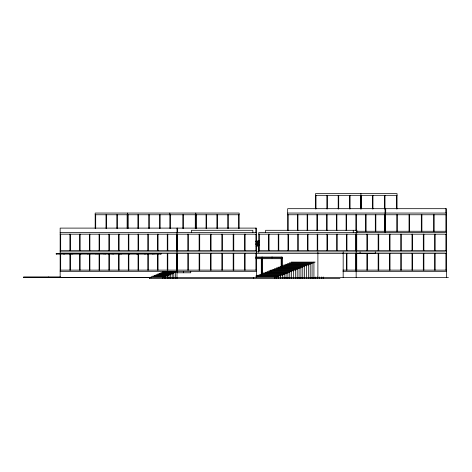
<?xml version="1.0" encoding="UTF-8"?>
<svg xmlns="http://www.w3.org/2000/svg" width="472" height="472" viewBox="0 0 472 472"><rect width="100%" height="100%" fill="white"/><g stroke="black" fill="none" stroke-linecap="round" stroke-linejoin="round"><path stroke-width="0.71" d="M315.479 195.325L397.046 195.325M287.678 213.055L446.465 213.055M95.179 214.754L239.151 214.754M287.678 214.754L446.465 214.754M356.502 231.262L446.465 231.262M60.156 232.478L256.479 232.478M446.465 232.478L258.78 232.478L258.78 251.906M60.156 234.177L256.479 234.177M258.78 234.177L446.465 234.177M258.001 240.395L259.14 240.395M255.73 241.115L258.55 241.115M255.73 241.829L259.098 241.829M256.119 242.549L259.098 242.549M255.96 243.269L258.939 243.269M255.806 243.989L258.786 243.989M255.806 244.708L259.175 244.708M256.196 245.428L259.175 245.428M256.036 246.148L258.314 246.148M60.156 250.691L256.479 250.691M258.78 250.691L446.465 250.691M60.156 251.906L446.465 251.906M256.089 253.364L343.173 253.364M356.153 253.364L375.281 253.364L375.281 251.906M60.156 253.606L256.479 253.606M342.979 253.606L446.465 253.606M255.73 257.051L282.274 257.051L282.274 258.703M255.783 257.83L282.274 257.83M255.783 258.703L282.403 258.703L282.403 265.895M291.2 262.102L315.154 262.102M289.342 262.833L313.921 262.833M287.483 263.559L312.063 263.559M285.625 264.29L310.204 264.29M283.766 265.016L308.346 265.016M306.487 265.748L281.908 265.748L281.908 267.146M280.049 266.473L304.629 266.473M302.77 267.199L278.191 267.199L278.191 268.597M276.338 267.931L300.912 267.931M299.059 268.656L274.48 268.656L274.48 270.049M272.621 269.388L297.201 269.388M60.156 270.114L256.479 270.114M295.342 270.114L270.763 270.114L270.763 271.494M342.979 270.114L446.465 270.114M268.904 270.845L293.484 270.845M60.156 271.329L256.479 271.329M342.979 271.329L446.465 271.329M267.046 271.571L291.625 271.571M162.415 272.002L177.006 272.002M265.187 272.303L289.767 272.303M160.81 272.68L175.401 272.68M177.006 272.786L190.723 272.786L190.723 271.329M263.329 273.028L287.908 273.028M173.796 273.353L159.206 273.353L159.206 274.787M286.05 273.76L261.476 273.76L261.476 275.076M157.601 274.025L172.191 274.025M259.618 274.486L284.191 274.486M155.996 274.704L170.581 274.704M282.339 275.217L257.759 275.217L257.759 276.48M168.976 275.377L154.391 275.377L154.391 276.574M255.901 275.943L280.48 275.943M152.786 276.049L167.371 276.049M165.766 276.728L151.176 276.728L151.176 277.825M255.901 276.675L278.622 276.675M60.51 276.916L23.6 276.916L23.6 277.642L150.173 277.642M23.6 277.4L448.4 277.4M339.928 278.374L149.571 278.374L149.571 277.4M446.465 277.4L446.465 208.683L287.678 208.683L287.678 230.548M445.816 208.683L445.816 213.055M445.887 214.754L445.887 231.262M445.887 234.177L445.887 250.691M445.887 253.606L445.887 270.114M435.178 234.177L435.178 250.691M435.178 253.606L435.178 270.114M434.6 234.177L434.6 250.691M434.6 253.606L434.6 270.114M434.181 214.754L434.181 231.262M433.603 214.754L433.603 231.262M423.885 234.177L423.885 250.691M423.885 253.606L423.885 270.114M423.307 234.177L423.307 250.691M423.307 253.606L423.307 270.114M421.903 214.754L421.903 231.262M421.325 214.754L421.325 231.262M412.599 234.177L412.599 250.691M412.599 253.606L412.599 270.114M412.021 234.177L412.021 250.691M412.021 253.606L412.021 270.114M409.619 214.754L409.619 231.262M409.041 214.754L409.041 231.262M401.312 234.177L401.312 250.691M401.312 253.606L401.312 270.114M400.734 234.177L400.734 250.691M400.734 253.606L400.734 270.114M397.336 214.754L397.336 231.262M397.046 208.966L397.046 193.626L315.479 193.626L315.479 208.966M396.757 214.754L396.757 231.262M396.468 195.325L396.468 208.966M390.019 234.177L390.019 250.691M390.019 253.606L390.019 270.114M389.441 234.177L389.441 250.691M389.441 253.606L389.441 270.114M385.707 208.683L385.707 213.055M385.636 214.754L385.636 231.262M385.058 208.683L385.058 232.478M385.004 195.325L385.004 208.966M384.538 214.754L384.538 231.262M384.426 195.325L384.426 208.966M378.733 234.177L378.733 250.691M378.733 253.606L378.733 270.114M378.155 234.177L378.155 250.691M378.155 253.606L378.155 270.114M375.836 214.754L375.836 231.262M375.317 214.754L375.317 231.262M372.963 195.325L372.963 208.966M372.384 195.325L372.384 208.966M367.446 234.177L367.446 250.691M367.446 253.606L367.446 270.114M366.868 234.177L366.868 250.691M366.868 253.606L366.868 270.114M366.101 214.754L366.101 231.262M365.582 214.754L365.582 231.262M361.499 195.325L361.499 208.966M360.921 193.626L360.921 208.966M360.401 195.325L360.401 208.966M360.071 251.906L360.071 253.364M356.891 232.478L356.891 230.295L265.642 230.295L265.642 232.478M356.732 234.177L356.732 250.691M356.732 253.606L356.732 270.114M356.36 214.754L356.36 230.548M356.153 232.478L356.153 277.4M355.841 214.754L355.841 230.548M355.634 234.177L355.634 250.691M355.634 253.606L355.634 270.114M353.274 230.295L353.274 232.478M350.082 195.325L350.082 208.966M349.563 195.325L349.563 208.966M346.938 234.177L346.938 250.691M346.938 253.606L346.938 270.114M346.625 214.754L346.625 230.548M346.418 234.177L346.418 250.691M346.418 253.606L346.418 270.114M346.106 214.754L346.106 230.548M343.173 251.906L343.173 277.4M338.719 195.325L338.719 208.966M338.2 195.325L338.2 208.966M337.203 234.177L337.203 250.691M336.89 214.754L336.89 230.548M336.683 234.177L336.683 250.691M336.371 214.754L336.371 230.548M327.462 234.177L327.462 250.691M327.361 195.325L327.361 208.966M327.149 214.754L327.149 230.548M326.943 234.177L326.943 250.691M326.842 195.325L326.842 208.966M326.63 214.754L326.63 230.548M323.208 276.952L323.208 278.374M321.349 276.952L321.349 278.374M319.491 276.952L319.491 278.374M317.886 251.906L317.886 277.4M317.727 234.177L317.727 250.691M317.632 276.952L317.632 278.374M317.414 214.754L317.414 230.548M317.208 234.177L317.208 250.691M316.895 214.754L316.895 230.548M315.998 195.325L315.998 208.966M315.774 276.958L315.774 278.374M313.921 262.102L313.921 278.374M312.063 262.833L312.063 278.374M310.204 263.559L310.204 278.374M308.346 264.29L308.346 278.374M307.986 234.177L307.986 250.691M307.673 214.754L307.673 230.548M307.467 234.177L307.467 250.691M307.154 214.754L307.154 230.548M306.487 265.016L306.487 278.374M304.629 265.748L304.629 278.374M302.77 266.473L302.77 278.374M300.912 267.199L300.912 278.374M299.059 267.931L299.059 278.374M298.251 234.177L298.251 250.691M297.938 214.754L297.938 230.548M297.732 234.177L297.732 250.691M297.419 214.754L297.419 230.548M297.201 268.656L297.201 278.374M295.342 269.388L295.342 278.374M293.484 270.114L293.484 278.374M291.625 270.845L291.625 278.374M289.767 271.571L289.767 278.374M288.516 234.177L288.516 250.691M288.203 214.754L288.203 230.548M287.997 234.177L287.997 250.691M287.908 272.303L287.908 278.374M286.05 273.028L286.05 278.374M284.191 273.76L284.191 278.374M282.339 274.486L282.339 278.374M281.766 257.051L281.766 257.83M281.749 258.703L281.749 266.615M281.164 258.703L281.164 266.615M280.48 275.217L280.48 278.374M278.775 234.177L278.775 250.691M278.622 275.943L278.622 278.374M278.256 234.177L278.256 250.691M276.763 276.675L276.763 278.374M274.905 277.4L274.905 278.374M272.338 257.051L272.338 257.83M271.831 257.051L271.831 257.83M269.04 234.177L269.04 250.691M268.521 234.177L268.521 250.691M262.532 258.703L262.532 273.807M262.402 257.051L262.402 257.83M261.895 257.051L261.895 257.83M261.883 258.703L261.883 273.807M261.299 258.703L261.299 275.241M259.299 234.177L259.299 250.691M258.314 245.428L258.314 252.201M256.479 277.4L256.479 228.106L60.156 228.106L60.156 277.4M255.901 234.177L255.901 250.691M255.901 253.606L255.901 270.114M255.824 228.106L255.824 232.478M253.6 277.4L253.6 278.374M252.862 232.478L252.862 230.295L191.455 230.295L191.455 232.478M245.121 234.177L245.121 250.691M245.121 253.606L245.121 270.114M244.543 234.177L244.543 250.691M244.543 253.606L244.543 270.114M239.151 228.395L239.151 213.055L95.179 213.055L95.179 228.395M238.572 214.754L238.572 228.395M233.77 234.177L233.77 250.691M233.77 253.606L233.77 270.114M233.192 234.177L233.192 250.691M233.192 253.606L233.192 270.114M228.312 214.754L228.312 228.395M227.734 214.754L227.734 228.395M222.418 234.177L222.418 250.691M222.418 253.606L222.418 270.114M221.84 234.177L221.84 250.691M221.84 253.606L221.84 270.114M217.474 214.754L217.474 228.395M216.896 214.754L216.896 228.395M211.067 234.177L211.067 250.691M211.067 253.606L211.067 270.114M210.488 234.177L210.488 250.691M210.488 253.606L210.488 270.114M206.636 214.754L206.636 228.395M206.057 214.754L206.057 228.395M199.709 234.177L199.709 250.691M199.709 253.606L199.709 270.114M199.131 234.177L199.131 250.691M199.131 253.606L199.131 270.114M196.376 214.754L196.376 228.395M195.797 213.055L195.797 228.395M195.278 214.754L195.278 228.395M188.357 234.177L188.357 250.691M188.357 253.606L188.357 270.114M187.779 234.177L187.779 250.691M187.779 253.606L187.779 270.114M183.496 271.329L183.496 272.786M183.337 214.754L183.337 228.395M182.817 214.754L182.817 228.395M177.655 228.106L177.655 232.478M177.584 234.177L177.584 250.691M177.584 253.606L177.584 270.114M177.006 228.106L177.006 278.374M176.487 234.177L176.487 250.691M176.487 253.606L176.487 270.114M175.401 272.002L175.401 278.374M173.796 272.68L173.796 278.374M172.191 273.353L172.191 278.374M170.581 274.025L170.581 278.374M170.351 214.754L170.351 228.395M169.832 213.055L169.832 228.395M168.976 274.704L168.976 278.374M167.79 234.177L167.79 250.691M167.79 253.606L167.79 270.114M167.371 275.377L167.371 278.374M167.271 234.177L167.271 250.691M167.271 253.606L167.271 270.114M165.766 276.049L165.766 278.374M164.162 276.728L164.162 278.374M162.557 277.4L162.557 278.374M160.775 253.364L160.775 254.089M160.15 214.754L160.15 228.395M159.571 214.754L159.571 228.395M158.049 234.177L158.049 250.691M158.049 253.606L158.049 270.114M157.53 234.177L157.53 250.691M157.53 253.606L157.53 270.114M153.943 253.364L153.943 254.089M152.662 253.364L152.662 254.089M149.73 277.4L149.73 278.374M149.311 214.754L149.311 228.395M148.733 214.754L148.733 228.395M148.314 234.177L148.314 250.691M148.314 253.606L148.314 270.114M147.795 234.177L147.795 250.691M147.795 253.606L147.795 270.114M145.824 253.364L145.824 254.089M144.55 253.364L144.55 254.089M138.573 234.177L138.573 250.691M138.573 253.606L138.573 270.114M138.473 214.754L138.473 228.395M138.054 234.177L138.054 250.691M138.054 253.606L138.054 270.114M137.895 214.754L137.895 228.395M137.712 253.364L137.712 254.089M136.432 253.364L136.432 254.089M129.599 253.364L129.599 254.089M128.838 234.177L128.838 250.691M128.838 253.606L128.838 270.114M128.319 234.177L128.319 250.691M128.319 253.364L128.319 270.114M128.219 214.754L128.219 228.395M127.641 213.055L127.641 228.395M127.121 214.754L127.121 228.395M121.481 253.364L121.481 254.089M120.207 253.364L120.207 254.089M119.103 234.177L119.103 250.691M119.103 253.606L119.103 270.114M118.584 234.177L118.584 250.691M118.584 253.606L118.584 270.114M117.339 214.754L117.339 228.395M116.82 214.754L116.82 228.395M113.368 253.364L113.368 254.089M112.088 253.364L112.088 254.089M109.362 234.177L109.362 250.691M109.362 253.606L109.362 270.114M108.843 234.177L108.843 250.691M108.843 253.606L108.843 270.114M106.519 214.754L106.519 228.395M105.999 214.754L105.999 228.395M105.256 253.364L105.256 254.089M103.976 253.364L103.976 254.089M99.627 234.177L99.627 250.691M99.627 253.606L99.627 270.114M99.108 234.177L99.108 250.691M99.108 253.606L99.108 270.114M97.138 253.364L97.138 254.089M95.863 253.364L95.863 254.089M95.698 214.754L95.698 228.395M89.886 234.177L89.886 250.691M89.886 253.606L89.886 270.114M89.367 234.177L89.367 250.691M89.367 253.606L89.367 270.114M89.025 253.364L89.025 254.089M87.745 253.364L87.745 254.089M80.913 253.364L80.913 254.089M80.151 234.177L80.151 250.691M80.151 253.606L80.151 270.114M79.632 234.177L79.632 250.691M79.632 253.364L79.632 270.114M72.794 253.364L72.794 254.089M71.52 253.364L71.52 254.089M70.411 234.177L70.411 250.691M70.411 253.606L70.411 270.114M69.891 234.177L69.891 250.691M69.891 253.606L69.891 270.114M64.682 253.364L64.682 254.089M63.401 253.364L63.401 254.089M60.676 234.177L60.676 250.691M60.676 253.606L60.676 270.114M56.569 253.364L56.569 254.089M48.74 276.916L48.74 277.642M63.791 253.364L56.18 253.364L56.18 254.089L63.791 254.089L63.791 253.364M71.909 253.364L64.292 253.364L64.292 254.089L71.909 254.089L71.909 253.364M80.022 253.364L72.405 253.364L72.405 254.089L80.022 254.089L80.022 253.364M88.134 253.364L80.523 253.364L80.523 254.089L88.134 254.089L88.134 253.364M96.253 253.364L88.636 253.364L88.636 254.089L96.253 254.089L96.253 253.364M104.365 253.364L96.748 253.364L96.748 254.089L104.365 254.089L104.365 253.364M112.478 253.364L104.867 253.364L104.867 254.089L112.478 254.089L112.478 253.364M120.596 253.364L112.979 253.364L112.979 254.089L120.596 254.089L120.596 253.364M128.708 253.364L121.092 253.364L121.092 254.089L128.708 254.089L128.708 253.364M136.821 253.364L129.21 253.364L129.21 254.089L136.821 254.089L136.821 253.364M144.939 253.364L137.322 253.364L137.322 254.089L144.939 254.089L144.939 253.364M153.052 253.364L145.435 253.364L145.435 254.089L153.052 254.089L153.052 253.364M161.164 253.364L153.553 253.364L153.553 254.089L161.164 254.089L161.164 253.364"/></g></svg>
